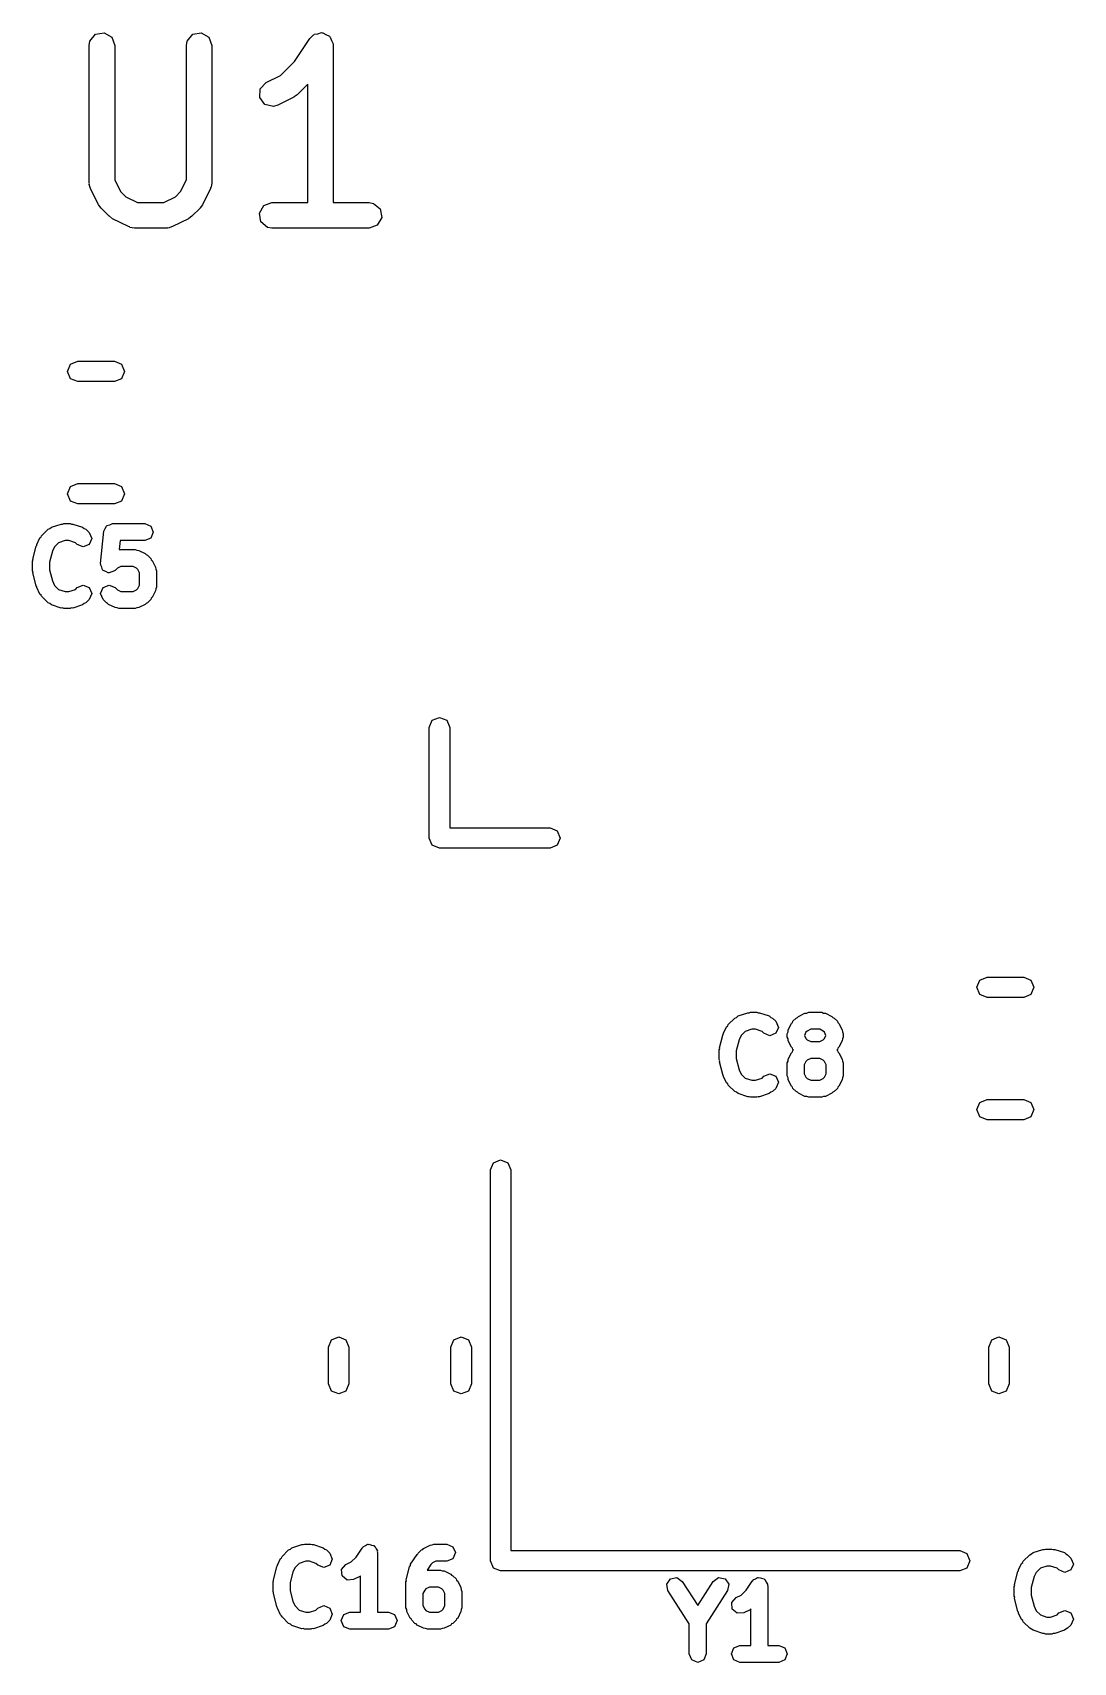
# Model space of a CAD drawing. Extents: x 92.9 to 107.5, y -110.1 to -89.8.
# Drawn here: x 94.08 to 100.2, y -110.1 to -100.51 of the extents above; entities that cross this region are included whole.
import ezdxf

# ---------------------------------------------------------------- set-up
doc = ezdxf.new("R2010")
doc.units = 0
doc.layers.add('BLACK', color=7, linetype='CONTINUOUS')

msp = doc.modelspace()

# ---------------------------------------------------------------- linework, layer by layer
at = {"layer": 'BLACK', "linetype": 'CONTINUOUS'}
for p, q in [((94.4516, -100.519), (94.5021, -100.51)), ((94.5021, -100.51), (94.5465, -100.536)), ((95.023, -100.519), (95.0735, -100.51)), ((95.0735, -100.51), (95.1179, -100.536)), ((95.7587, -100.516), (95.7796, -100.509)), ((95.7796, -100.509), (95.7836, -100.511)), ((95.7836, -100.511), (95.7878, -100.51)), ((95.7878, -100.51), (95.8066, -100.521)), ((94.4141, -100.584), (94.4186, -100.559)), ((94.4141, -101.394), (94.4141, -100.584)), ((94.4186, -100.559), (94.4516, -100.519)), ((94.5465, -100.536), (94.5641, -100.584)), ((94.5641, -100.584), (94.5641, -101.376)), ((94.9855, -100.584), (94.99, -100.559)), ((94.9855, -101.376), (94.9855, -100.584)), ((94.99, -100.559), (95.023, -100.519)), ((95.1179, -100.536), (95.1355, -100.584)), ((95.1355, -100.584), (95.1355, -101.394)), ((95.6213, -100.679), (95.7124, -100.543)), ((95.7124, -100.543), (95.7304, -100.524)), ((95.7304, -100.524), (95.7345, -100.523)), ((95.7345, -100.523), (95.7373, -100.519)), ((95.7373, -100.519), (95.7587, -100.516)), ((95.8066, -100.521), (95.8266, -100.53)), ((95.8266, -100.53), (95.8285, -100.534)), ((95.8285, -100.534), (95.8322, -100.536)), ((95.8322, -100.536), (95.8397, -100.556)), ((95.8397, -100.556), (95.8493, -100.576)), ((95.8493, -100.576), (95.8483, -100.58)), ((95.8483, -100.58), (95.8498, -100.584)), ((95.8498, -100.584), (95.8498, -101.509)), ((95.5399, -100.761), (95.6213, -100.679)), ((95.4555, -100.803), (95.5399, -100.761)), ((95.4172, -100.891), (95.4202, -100.84)), ((95.4477, -100.933), (95.4172, -100.891)), ((95.4202, -100.84), (95.4555, -100.803)), ((95.6178, -100.889), (95.5226, -100.937)), ((95.619, -100.888), (95.6178, -100.889)), ((95.6373, -100.875), (95.619, -100.888)), ((95.6998, -100.813), (95.6373, -100.875)), ((95.6998, -101.509), (95.6998, -100.813)), ((95.4976, -100.944), (95.4477, -100.933)), ((95.5226, -100.937), (95.4976, -100.944)), ((94.5641, -101.376), (94.5983, -101.445)), ((94.9512, -101.445), (94.9855, -101.376)), ((94.4156, -101.398), (94.4141, -101.394)), ((94.4146, -101.402), (94.4156, -101.398)), ((94.422, -101.427), (94.4146, -101.402)), ((94.4696, -101.523), (94.422, -101.427)), ((94.5983, -101.445), (94.6287, -101.475)), ((94.9208, -101.475), (94.9512, -101.445)), ((95.1276, -101.427), (95.08, -101.523)), ((95.1281, -101.423), (95.1276, -101.427)), ((95.131, -101.419), (95.1281, -101.423)), ((95.1355, -101.394), (95.131, -101.419)), ((94.4708, -101.524), (94.4696, -101.523)), ((94.4836, -101.542), (94.4708, -101.524)), ((94.5313, -101.59), (94.4836, -101.542)), ((94.6287, -101.475), (94.6972, -101.509)), ((94.6972, -101.509), (94.8523, -101.509)), ((94.8523, -101.509), (94.9208, -101.475)), ((95.0659, -101.542), (95.0183, -101.59)), ((95.0666, -101.541), (95.0659, -101.542)), ((95.08, -101.523), (95.0666, -101.541)), ((95.4152, -101.571), (95.4409, -101.527)), ((95.4409, -101.527), (95.4891, -101.509)), ((95.4891, -101.509), (95.6998, -101.509)), ((95.8498, -101.509), (96.0605, -101.509)), ((96.0605, -101.509), (96.0861, -101.514)), ((96.0861, -101.514), (96.1254, -101.547)), ((96.1254, -101.547), (96.1343, -101.597)), ((94.5327, -101.59), (94.5313, -101.59)), ((94.5508, -101.604), (94.5327, -101.59)), ((94.646, -101.651), (94.5508, -101.604)), ((94.6504, -101.652), (94.646, -101.651)), ((94.6539, -101.655), (94.6504, -101.652)), ((94.6795, -101.659), (94.6539, -101.655)), ((94.87, -101.659), (94.6795, -101.659)), ((94.8742, -101.658), (94.87, -101.659)), ((94.8786, -101.659), (94.8742, -101.658)), ((94.9036, -101.651), (94.8786, -101.659)), ((94.9988, -101.604), (94.9036, -101.651)), ((94.9999, -101.603), (94.9988, -101.604)), ((95.0183, -101.59), (94.9999, -101.603)), ((95.4241, -101.622), (95.4152, -101.571)), ((95.4634, -101.655), (95.4241, -101.622)), ((95.4891, -101.659), (95.4634, -101.655)), ((96.0605, -101.659), (95.4891, -101.659)), ((96.1087, -101.642), (96.0605, -101.659)), ((96.1343, -101.597), (96.1087, -101.642)), ((94.2864, -102.503), (94.304, -102.461)), ((94.304, -102.546), (94.2864, -102.503)), ((94.304, -102.461), (94.3464, -102.443)), ((94.3464, -102.443), (94.5621, -102.443)), ((94.5621, -102.443), (94.6045, -102.461)), ((94.6045, -102.461), (94.6221, -102.503)), ((94.6221, -102.503), (94.6045, -102.546)), ((94.3464, -102.563), (94.304, -102.546)), ((94.5621, -102.563), (94.3464, -102.563)), ((94.6045, -102.546), (94.5621, -102.563)), ((94.2864, -103.223), (94.304, -103.181)), ((94.304, -103.181), (94.3464, -103.163)), ((94.3464, -103.163), (94.5621, -103.163)), ((94.5621, -103.163), (94.6045, -103.181)), ((94.6045, -103.181), (94.6221, -103.223)), ((94.304, -103.266), (94.2864, -103.223)), ((94.3464, -103.283), (94.304, -103.266)), ((94.5621, -103.283), (94.3464, -103.283)), ((94.6045, -103.266), (94.5621, -103.283)), ((94.6221, -103.223), (94.6045, -103.266)), ((94.1054, -103.521), (94.1245, -103.483)), ((94.1245, -103.483), (94.1307, -103.478)), ((94.1307, -103.478), (94.1338, -103.47)), ((94.1338, -103.47), (94.1719, -103.432)), ((94.1719, -103.432), (94.1827, -103.428)), ((94.1827, -103.428), (94.1915, -103.42)), ((94.1915, -103.42), (94.2486, -103.401)), ((94.2486, -103.401), (94.2568, -103.401)), ((94.2568, -103.401), (94.2644, -103.398)), ((94.2644, -103.398), (94.3025, -103.398)), ((94.3025, -103.398), (94.3101, -103.401)), ((94.3101, -103.401), (94.3183, -103.401)), ((94.3183, -103.401), (94.3755, -103.42)), ((94.3755, -103.42), (94.3843, -103.428)), ((94.3843, -103.428), (94.395, -103.432)), ((94.395, -103.432), (94.4141, -103.451)), ((94.4141, -103.451), (94.4287, -103.486)), ((94.4287, -103.486), (94.4141, -103.522)), ((94.4813, -103.634), (94.5004, -103.443)), ((94.5004, -103.443), (94.5083, -103.428)), ((94.5083, -103.428), (94.5148, -103.413)), ((94.5148, -103.413), (94.5172, -103.412)), ((94.5172, -103.412), (94.5185, -103.41)), ((94.5185, -103.41), (94.5346, -103.405)), ((94.5346, -103.405), (94.5501, -103.398)), ((94.5501, -103.398), (94.7406, -103.398)), ((94.7406, -103.398), (94.776, -103.413)), ((94.776, -103.484), (94.7406, -103.498)), ((94.776, -103.413), (94.7906, -103.448)), ((94.7906, -103.448), (94.776, -103.484)), ((94.0826, -103.608), (94.1016, -103.531)), ((94.1016, -103.531), (94.105, -103.527)), ((94.105, -103.527), (94.1054, -103.521)), ((94.1973, -103.561), (94.1811, -103.626)), ((94.2103, -103.535), (94.1973, -103.561)), ((94.2343, -103.511), (94.2103, -103.535)), ((94.2725, -103.498), (94.2343, -103.511)), ((94.2944, -103.498), (94.2725, -103.498)), ((94.3326, -103.511), (94.2944, -103.498)), ((94.3433, -103.522), (94.3326, -103.511)), ((94.3787, -103.536), (94.3433, -103.522)), ((94.4141, -103.522), (94.3787, -103.536)), ((94.5954, -103.498), (94.5901, -103.551)), ((94.5901, -103.551), (94.6835, -103.551)), ((94.7406, -103.498), (94.5954, -103.498)), ((94.6835, -103.551), (94.6942, -103.555)), ((94.6942, -103.555), (94.7058, -103.556)), ((94.7058, -103.556), (94.7439, -103.575)), ((94.7439, -103.575), (94.7493, -103.581)), ((94.7493, -103.581), (94.7569, -103.584)), ((94.0811, -103.62), (94.0835, -103.614)), ((94.0811, -103.677), (94.0811, -103.62)), ((94.0835, -103.683), (94.0811, -103.677)), ((94.0835, -103.614), (94.0826, -103.608)), ((94.1811, -103.626), (94.1811, -103.671)), ((94.1811, -103.671), (94.1973, -103.736)), ((94.4811, -103.639), (94.4821, -103.636)), ((94.4875, -103.654), (94.4811, -103.639)), ((94.4821, -103.636), (94.4813, -103.634)), ((94.4924, -103.67), (94.4875, -103.654)), ((94.4947, -103.672), (94.4924, -103.67)), ((94.4957, -103.674), (94.4947, -103.672)), ((94.5113, -103.681), (94.4957, -103.674)), ((94.5627, -103.677), (94.5466, -103.682)), ((94.564, -103.675), (94.5627, -103.677)), ((94.5664, -103.674), (94.564, -103.675)), ((94.5797, -103.661), (94.5664, -103.674)), ((94.6, -103.651), (94.5797, -103.661)), ((94.6717, -103.651), (94.6, -103.651)), ((94.6919, -103.661), (94.6717, -103.651)), ((94.6995, -103.668), (94.6919, -103.661)), ((94.7097, -103.689), (94.6995, -103.668)), ((94.7569, -103.584), (94.776, -103.603)), ((94.776, -103.603), (94.7791, -103.611)), ((94.7791, -103.611), (94.7853, -103.616)), ((94.7853, -103.616), (94.8044, -103.654)), ((94.8044, -103.654), (94.8052, -103.666)), ((94.8052, -103.666), (94.8097, -103.677)), ((94.8097, -103.677), (94.8097, -103.772)), ((94.0826, -103.689), (94.0835, -103.683)), ((94.1016, -103.765), (94.0826, -103.689)), ((94.105, -103.77), (94.1016, -103.765)), ((94.1054, -103.775), (94.105, -103.77)), ((94.1973, -103.736), (94.2103, -103.762)), ((94.2103, -103.762), (94.2343, -103.786)), ((94.3433, -103.775), (94.3787, -103.76)), ((94.3787, -103.76), (94.4141, -103.775)), ((94.4957, -103.775), (94.5311, -103.76)), ((94.5261, -103.689), (94.5113, -103.681)), ((94.5286, -103.688), (94.5261, -103.689)), ((94.5311, -103.689), (94.5286, -103.688)), ((94.5466, -103.682), (94.5311, -103.689)), ((94.5311, -103.76), (94.5664, -103.775)), ((94.6995, -103.781), (94.7097, -103.76)), ((94.7097, -103.76), (94.7097, -103.689)), ((94.8097, -103.772), (94.8052, -103.783)), ((94.1245, -103.813), (94.1054, -103.775)), ((94.1307, -103.819), (94.1245, -103.813)), ((94.1338, -103.826), (94.1307, -103.819)), ((94.1719, -103.865), (94.1338, -103.826)), ((94.1827, -103.869), (94.1719, -103.865)), ((94.1915, -103.877), (94.1827, -103.869)), ((94.2343, -103.786), (94.2725, -103.798)), ((94.2725, -103.798), (94.2944, -103.798)), ((94.2944, -103.798), (94.3326, -103.786)), ((94.3326, -103.786), (94.3433, -103.775)), ((94.3843, -103.869), (94.3755, -103.877)), ((94.395, -103.865), (94.3843, -103.869)), ((94.4141, -103.846), (94.395, -103.865)), ((94.4141, -103.775), (94.4287, -103.81)), ((94.4287, -103.81), (94.4141, -103.846)), ((94.4811, -103.81), (94.4957, -103.775)), ((94.4957, -103.846), (94.4811, -103.81)), ((94.5148, -103.865), (94.4957, -103.846)), ((94.5224, -103.868), (94.5148, -103.865)), ((94.5278, -103.874), (94.5224, -103.868)), ((94.5664, -103.775), (94.5797, -103.788)), ((94.5797, -103.788), (94.6, -103.798)), ((94.6, -103.798), (94.6717, -103.798)), ((94.6717, -103.798), (94.6919, -103.788)), ((94.6919, -103.788), (94.6995, -103.781)), ((94.7493, -103.868), (94.7439, -103.874)), ((94.7569, -103.865), (94.7493, -103.868)), ((94.776, -103.846), (94.7569, -103.865)), ((94.7791, -103.838), (94.776, -103.846)), ((94.7853, -103.833), (94.7791, -103.838)), ((94.8044, -103.794), (94.7853, -103.833)), ((94.8052, -103.783), (94.8044, -103.794)), ((94.2486, -103.896), (94.1915, -103.877)), ((94.2568, -103.895), (94.2486, -103.896)), ((94.2644, -103.898), (94.2568, -103.895)), ((94.3025, -103.898), (94.2644, -103.898)), ((94.3101, -103.895), (94.3025, -103.898)), ((94.3183, -103.896), (94.3101, -103.895)), ((94.3755, -103.877), (94.3183, -103.896)), ((94.5659, -103.893), (94.5278, -103.874)), ((94.5775, -103.894), (94.5659, -103.893)), ((94.5882, -103.898), (94.5775, -103.894)), ((94.6835, -103.898), (94.5882, -103.898)), ((94.6942, -103.894), (94.6835, -103.898)), ((94.7058, -103.893), (94.6942, -103.894)), ((94.7439, -103.874), (94.7058, -103.893)), ((96.4322, -104.556), (96.4746, -104.539)), ((96.4746, -104.539), (96.517, -104.556)), ((96.4146, -104.599), (96.4322, -104.556)), ((96.4146, -105.249), (96.4146, -104.599)), ((96.517, -104.556), (96.5346, -104.599)), ((96.5346, -104.599), (96.5346, -105.189)), ((96.5346, -105.189), (97.1246, -105.189)), ((97.1246, -105.189), (97.167, -105.206)), ((97.167, -105.206), (97.1846, -105.249)), ((96.4322, -105.291), (96.4146, -105.249)), ((96.4746, -105.309), (96.4322, -105.291)), ((97.1246, -105.309), (96.4746, -105.309)), ((97.167, -105.291), (97.1246, -105.309)), ((97.1846, -105.249), (97.167, -105.291)), ((99.653, -106.085), (99.6954, -106.067)), ((99.6954, -106.067), (99.9111, -106.067)), ((99.9111, -106.067), (99.9535, -106.085)), ((99.6354, -106.127), (99.653, -106.085)), ((99.653, -106.17), (99.6354, -106.127)), ((99.6954, -106.187), (99.653, -106.17)), ((99.9535, -106.17), (99.9111, -106.187)), ((99.9535, -106.085), (99.9711, -106.127)), ((99.9711, -106.127), (99.9535, -106.17)), ((99.9111, -106.187), (99.6954, -106.187)), ((98.1443, -106.397), (98.1634, -106.359)), ((98.1634, -106.359), (98.1696, -106.354)), ((98.1696, -106.354), (98.1728, -106.346)), ((98.1728, -106.346), (98.2108, -106.308)), ((98.2108, -106.308), (98.2216, -106.304)), ((98.2216, -106.304), (98.2304, -106.296)), ((98.2304, -106.296), (98.2875, -106.277)), ((98.2875, -106.277), (98.2957, -106.278)), ((98.2957, -106.278), (98.3033, -106.274)), ((98.3033, -106.274), (98.3414, -106.274)), ((98.3414, -106.274), (98.349, -106.278)), ((98.349, -106.278), (98.3573, -106.277)), ((98.3573, -106.277), (98.4144, -106.296)), ((98.4144, -106.296), (98.4232, -106.304)), ((98.4232, -106.304), (98.4339, -106.308)), ((98.4339, -106.308), (98.453, -106.327)), ((98.453, -106.327), (98.4676, -106.363)), ((98.4676, -106.363), (98.453, -106.398)), ((98.5253, -106.378), (98.5443, -106.34)), ((98.5443, -106.34), (98.5506, -106.335)), ((98.5506, -106.335), (98.5537, -106.327)), ((98.5537, -106.327), (98.5728, -106.308)), ((98.5728, -106.308), (98.5804, -106.305)), ((98.5804, -106.305), (98.5857, -106.299)), ((98.5857, -106.299), (98.6238, -106.28)), ((98.6238, -106.28), (98.6355, -106.279)), ((98.6355, -106.279), (98.6462, -106.274)), ((98.6462, -106.274), (98.7224, -106.274)), ((98.7224, -106.274), (98.7331, -106.279)), ((98.7331, -106.279), (98.7448, -106.28)), ((98.7448, -106.28), (98.7829, -106.299)), ((98.7829, -106.299), (98.7882, -106.305)), ((98.7882, -106.305), (98.7958, -106.308)), ((98.7958, -106.308), (98.8149, -106.327)), ((98.8149, -106.327), (98.818, -106.335)), ((98.818, -106.335), (98.8243, -106.34)), ((98.8243, -106.34), (98.8433, -106.378)), ((98.1215, -106.484), (98.1406, -106.408)), ((98.1406, -106.408), (98.1439, -106.403)), ((98.1439, -106.403), (98.1443, -106.397)), ((98.2362, -106.437), (98.22, -106.502)), ((98.2492, -106.411), (98.2362, -106.437)), ((98.2732, -106.387), (98.2492, -106.411)), ((98.3115, -106.374), (98.2732, -106.387)), ((98.3333, -106.374), (98.3115, -106.374)), ((98.3716, -106.387), (98.3333, -106.374)), ((98.3823, -106.398), (98.3716, -106.387)), ((98.4176, -106.413), (98.3823, -106.398)), ((98.453, -106.398), (98.4176, -106.413)), ((98.52, -106.401), (98.5245, -106.39)), ((98.52, -106.42), (98.52, -106.401)), ((98.5245, -106.43), (98.52, -106.42)), ((98.5245, -106.39), (98.5253, -106.378)), ((98.5253, -106.442), (98.5245, -106.43)), ((98.5443, -106.48), (98.5253, -106.442)), ((98.6302, -106.392), (98.6212, -106.41)), ((98.6212, -106.41), (98.6302, -106.428)), ((98.6377, -106.385), (98.6302, -106.392)), ((98.6302, -106.428), (98.6377, -106.436)), ((98.658, -106.374), (98.6377, -106.385)), ((98.6377, -106.436), (98.658, -106.446)), ((98.7106, -106.374), (98.658, -106.374)), ((98.658, -106.446), (98.7106, -106.446)), ((98.7309, -106.385), (98.7106, -106.374)), ((98.7106, -106.446), (98.7309, -106.436)), ((98.7384, -106.392), (98.7309, -106.385)), ((98.7309, -106.436), (98.7384, -106.428)), ((98.7474, -106.41), (98.7384, -106.392)), ((98.7384, -106.428), (98.7474, -106.41)), ((98.8433, -106.442), (98.8243, -106.48)), ((98.8433, -106.378), (98.8441, -106.39)), ((98.8441, -106.43), (98.8433, -106.442)), ((98.8441, -106.39), (98.8486, -106.401)), ((98.8486, -106.42), (98.8441, -106.43)), ((98.8486, -106.401), (98.8486, -106.42)), ((98.12, -106.496), (98.1224, -106.49)), ((98.12, -106.553), (98.12, -106.496)), ((98.1224, -106.559), (98.12, -106.553)), ((98.1224, -106.49), (98.1215, -106.484)), ((98.22, -106.502), (98.22, -106.547)), ((98.22, -106.547), (98.2362, -106.612)), ((98.5245, -106.561), (98.5253, -106.55)), ((98.5253, -106.55), (98.5443, -106.512)), ((98.5506, -106.486), (98.5443, -106.48)), ((98.5443, -106.512), (98.5506, -106.506)), ((98.5537, -106.493), (98.5506, -106.486)), ((98.5506, -106.506), (98.5537, -106.499)), ((98.5564, -106.496), (98.5537, -106.493)), ((98.5537, -106.499), (98.5564, -106.496)), ((98.6377, -106.556), (98.6302, -106.564)), ((98.658, -106.546), (98.6377, -106.556)), ((98.7106, -106.546), (98.658, -106.546)), ((98.7309, -106.556), (98.7106, -106.546)), ((98.7384, -106.564), (98.7309, -106.556)), ((98.8149, -106.493), (98.8122, -106.496)), ((98.8122, -106.496), (98.8149, -106.499)), ((98.818, -106.486), (98.8149, -106.493)), ((98.8149, -106.499), (98.818, -106.506)), ((98.8243, -106.48), (98.818, -106.486)), ((98.818, -106.506), (98.8243, -106.512)), ((98.8243, -106.512), (98.8433, -106.55)), ((98.8433, -106.55), (98.8441, -106.561)), ((98.1215, -106.565), (98.1224, -106.559)), ((98.1406, -106.641), (98.1215, -106.565)), ((98.1439, -106.646), (98.1406, -106.641)), ((98.1443, -106.652), (98.1439, -106.646)), ((98.2362, -106.612), (98.2492, -106.638)), ((98.2492, -106.638), (98.2732, -106.662)), ((98.3716, -106.662), (98.3823, -106.651)), ((98.3823, -106.651), (98.4176, -106.636)), ((98.4176, -106.636), (98.453, -106.651)), ((98.453, -106.651), (98.4676, -106.686)), ((98.52, -106.572), (98.5245, -106.561)), ((98.52, -106.648), (98.52, -106.572)), ((98.5245, -106.659), (98.52, -106.648)), ((98.6302, -106.564), (98.62, -106.584)), ((98.62, -106.584), (98.62, -106.636)), ((98.62, -106.636), (98.6302, -106.657)), ((98.7486, -106.584), (98.7384, -106.564)), ((98.7384, -106.657), (98.7486, -106.636)), ((98.7486, -106.636), (98.7486, -106.584)), ((98.8441, -106.561), (98.8486, -106.572)), ((98.8486, -106.648), (98.8441, -106.659)), ((98.8486, -106.572), (98.8486, -106.648)), ((98.1634, -106.69), (98.1443, -106.652)), ((98.1696, -106.695), (98.1634, -106.69)), ((98.1728, -106.703), (98.1696, -106.695)), ((98.2108, -106.741), (98.1728, -106.703)), ((98.2216, -106.745), (98.2108, -106.741)), ((98.2304, -106.753), (98.2216, -106.745)), ((98.2732, -106.662), (98.3115, -106.674)), ((98.3115, -106.674), (98.3333, -106.674)), ((98.3333, -106.674), (98.3716, -106.662)), ((98.4232, -106.745), (98.4144, -106.753)), ((98.4339, -106.741), (98.4232, -106.745)), ((98.453, -106.722), (98.4339, -106.741)), ((98.4676, -106.686), (98.453, -106.722)), ((98.5253, -106.671), (98.5245, -106.659)), ((98.5443, -106.709), (98.5253, -106.671)), ((98.5506, -106.714), (98.5443, -106.709)), ((98.5537, -106.722), (98.5506, -106.714)), ((98.5728, -106.741), (98.5537, -106.722)), ((98.5804, -106.744), (98.5728, -106.741)), ((98.5857, -106.75), (98.5804, -106.744)), ((98.6302, -106.657), (98.6377, -106.664)), ((98.6377, -106.664), (98.658, -106.674)), ((98.658, -106.674), (98.7106, -106.674)), ((98.7106, -106.674), (98.7309, -106.664)), ((98.7309, -106.664), (98.7384, -106.657)), ((98.7882, -106.744), (98.7829, -106.75)), ((98.7958, -106.741), (98.7882, -106.744)), ((98.8149, -106.722), (98.7958, -106.741)), ((98.818, -106.714), (98.8149, -106.722)), ((98.8243, -106.709), (98.818, -106.714)), ((98.8433, -106.671), (98.8243, -106.709)), ((98.8441, -106.659), (98.8433, -106.671)), ((98.2875, -106.772), (98.2304, -106.753)), ((98.2957, -106.771), (98.2875, -106.772)), ((98.3033, -106.774), (98.2957, -106.771)), ((98.3414, -106.774), (98.3033, -106.774)), ((98.349, -106.771), (98.3414, -106.774)), ((98.3573, -106.772), (98.349, -106.771)), ((98.4144, -106.753), (98.3573, -106.772)), ((98.6238, -106.769), (98.5857, -106.75)), ((98.6355, -106.77), (98.6238, -106.769)), ((98.6462, -106.774), (98.6355, -106.77)), ((98.7224, -106.774), (98.6462, -106.774)), ((98.7331, -106.77), (98.7224, -106.774)), ((98.7448, -106.769), (98.7331, -106.77)), ((98.7829, -106.75), (98.7448, -106.769)), ((99.6354, -106.847), (99.653, -106.805)), ((99.653, -106.805), (99.6954, -106.787)), ((99.6954, -106.787), (99.9111, -106.787)), ((99.9111, -106.787), (99.9535, -106.805)), ((99.9535, -106.805), (99.9711, -106.847)), ((99.653, -106.89), (99.6354, -106.847)), ((99.6954, -106.907), (99.653, -106.89)), ((99.9111, -106.907), (99.6954, -106.907)), ((99.9535, -106.89), (99.9111, -106.907)), ((99.9711, -106.847), (99.9535, -106.89)), ((96.7742, -107.202), (96.7917, -107.16)), ((96.7742, -109.502), (96.7742, -107.202)), ((96.7917, -107.16), (96.8342, -107.142)), ((96.8342, -107.142), (96.8766, -107.16)), ((96.8766, -107.16), (96.8942, -107.202)), ((96.8942, -107.202), (96.8942, -109.442)), ((95.8395, -108.202), (95.8819, -108.185)), ((95.8819, -108.185), (95.9244, -108.202)), ((96.5595, -108.202), (96.6019, -108.185)), ((96.6019, -108.185), (96.6444, -108.202)), ((99.7229, -108.202), (99.7654, -108.185)), ((99.7654, -108.185), (99.8078, -108.202)), ((95.8219, -108.245), (95.8395, -108.202)), ((95.8219, -108.46), (95.8219, -108.245)), ((95.9244, -108.202), (95.9419, -108.245)), ((95.9419, -108.245), (95.9419, -108.46)), ((96.5419, -108.245), (96.5595, -108.202)), ((96.5419, -108.46), (96.5419, -108.245)), ((96.6444, -108.202), (96.6619, -108.245)), ((96.6619, -108.245), (96.6619, -108.46)), ((99.7054, -108.245), (99.7229, -108.202)), ((99.7054, -108.46), (99.7054, -108.245)), ((99.8078, -108.202), (99.8254, -108.245)), ((99.8254, -108.245), (99.8254, -108.46)), ((95.8395, -108.503), (95.8219, -108.46)), ((95.9419, -108.46), (95.9244, -108.503)), ((96.5595, -108.503), (96.5419, -108.46)), ((96.6619, -108.46), (96.6444, -108.503)), ((99.7229, -108.503), (99.7054, -108.46)), ((99.8254, -108.46), (99.8078, -108.503)), ((95.8819, -108.52), (95.8395, -108.503)), ((95.9244, -108.503), (95.8819, -108.52)), ((96.6019, -108.52), (96.5595, -108.503)), ((96.6444, -108.503), (96.6019, -108.52)), ((99.7654, -108.52), (99.7229, -108.503)), ((99.8078, -108.503), (99.7654, -108.52)), ((95.598, -109.434), (95.6068, -109.426)), ((95.6068, -109.426), (95.6639, -109.407)), ((95.6639, -109.407), (95.6721, -109.407)), ((95.6721, -109.407), (95.6797, -109.404)), ((95.6797, -109.404), (95.7178, -109.404)), ((95.7178, -109.404), (95.7254, -109.407)), ((95.7254, -109.407), (95.7336, -109.407)), ((95.7336, -109.407), (95.7908, -109.426)), ((95.7908, -109.426), (95.7996, -109.434)), ((95.9837, -109.48), (96.0191, -109.427)), ((96.0191, -109.427), (96.0233, -109.424)), ((96.0233, -109.424), (96.0253, -109.419)), ((96.0253, -109.419), (96.0388, -109.413)), ((96.0388, -109.413), (96.0509, -109.405)), ((96.0509, -109.405), (96.0559, -109.406)), ((96.0559, -109.406), (96.0607, -109.404)), ((96.0607, -109.404), (96.0741, -109.41)), ((96.0741, -109.41), (96.0884, -109.413)), ((96.0884, -109.413), (96.0913, -109.417)), ((96.0913, -109.417), (96.096, -109.419)), ((96.096, -109.419), (96.1016, -109.432)), ((96.1016, -109.432), (96.1097, -109.444)), ((96.3758, -109.435), (96.3812, -109.429)), ((96.3812, -109.429), (96.4193, -109.41)), ((96.4193, -109.41), (96.4309, -109.409)), ((96.4309, -109.409), (96.4416, -109.404)), ((96.4416, -109.404), (96.5178, -109.404)), ((96.5178, -109.404), (96.5532, -109.419)), ((96.5532, -109.419), (96.5678, -109.454)), ((100.031, -109.436), (100.039, -109.433)), ((100.039, -109.433), (100.077, -109.433)), ((100.077, -109.433), (100.084, -109.436)), ((95.5203, -109.533), (95.5207, -109.527)), ((95.5207, -109.527), (95.5398, -109.489)), ((95.5398, -109.489), (95.546, -109.484)), ((95.546, -109.484), (95.5491, -109.476)), ((95.5491, -109.476), (95.5872, -109.438)), ((95.5872, -109.438), (95.598, -109.434)), ((95.6496, -109.517), (95.6256, -109.541)), ((95.6878, -109.504), (95.6496, -109.517)), ((95.7097, -109.504), (95.6878, -109.504)), ((95.7479, -109.517), (95.7097, -109.504)), ((95.7586, -109.528), (95.7479, -109.517)), ((95.794, -109.542), (95.7586, -109.528)), ((95.8294, -109.528), (95.794, -109.542)), ((95.7996, -109.434), (95.8103, -109.438)), ((95.8103, -109.438), (95.8294, -109.457)), ((95.8294, -109.457), (95.844, -109.492)), ((95.844, -109.492), (95.8294, -109.528)), ((95.8989, -109.553), (95.924, -109.524)), ((95.924, -109.524), (95.9549, -109.508)), ((95.9549, -109.508), (95.9837, -109.48)), ((96.1097, -109.444), (96.1087, -109.45)), ((96.1087, -109.45), (96.1107, -109.454)), ((96.1107, -109.454), (96.1107, -109.804)), ((96.3031, -109.53), (96.3048, -109.522)), ((96.3048, -109.522), (96.3429, -109.465)), ((96.3429, -109.465), (96.3472, -109.462)), ((96.3472, -109.462), (96.3491, -109.457)), ((96.3491, -109.457), (96.3682, -109.438)), ((96.3682, -109.438), (96.3758, -109.435)), ((96.4233, -109.524), (96.401, -109.558)), ((96.4331, -109.514), (96.4233, -109.524)), ((96.4534, -109.504), (96.4331, -109.514)), ((96.5178, -109.504), (96.4534, -109.504)), ((96.5532, -109.49), (96.5178, -109.504)), ((96.5678, -109.454), (96.5532, -109.49)), ((96.7917, -109.545), (96.7742, -109.502)), ((96.8942, -109.442), (99.5342, -109.442)), ((99.5342, -109.442), (99.5766, -109.46)), ((99.5766, -109.46), (99.5942, -109.502)), ((99.5942, -109.502), (99.5766, -109.545)), ((99.8797, -109.556), (99.8987, -109.518)), ((99.8987, -109.518), (99.9049, -109.512)), ((99.9049, -109.512), (99.9081, -109.505)), ((99.9081, -109.505), (99.9462, -109.466)), ((99.9462, -109.466), (99.9569, -109.462)), ((99.9569, -109.462), (99.9657, -109.454)), ((99.9657, -109.454), (100.023, -109.435)), ((100.023, -109.435), (100.031, -109.436)), ((100.084, -109.436), (100.093, -109.435)), ((100.093, -109.435), (100.15, -109.454)), ((100.15, -109.454), (100.159, -109.462)), ((100.159, -109.462), (100.169, -109.466)), ((100.169, -109.466), (100.188, -109.486)), ((100.188, -109.486), (100.203, -109.521)), ((100.203, -109.521), (100.188, -109.556)), ((95.4964, -109.626), (95.4988, -109.62)), ((95.4979, -109.614), (95.5169, -109.537)), ((95.4988, -109.62), (95.4979, -109.614)), ((95.5169, -109.537), (95.5203, -109.533)), ((95.6126, -109.567), (95.5964, -109.632)), ((95.6256, -109.541), (95.6126, -109.567)), ((95.9017, -109.591), (95.8989, -109.553)), ((95.9306, -109.616), (95.9017, -109.591)), ((95.9687, -109.613), (95.9306, -109.616)), ((96.0068, -109.594), (95.9687, -109.613)), ((96.0107, -109.59), (96.0068, -109.594)), ((96.0107, -109.804), (96.0107, -109.59)), ((96.2773, -109.626), (96.2798, -109.62)), ((96.2788, -109.614), (96.2979, -109.537)), ((96.2798, -109.62), (96.2788, -109.614)), ((96.2979, -109.537), (96.3031, -109.53)), ((96.401, -109.558), (96.4035, -109.557)), ((96.4035, -109.557), (96.4797, -109.557)), ((96.4797, -109.557), (96.4905, -109.561)), ((96.4905, -109.561), (96.5021, -109.562)), ((96.5021, -109.562), (96.5402, -109.581)), ((96.5402, -109.581), (96.5456, -109.587)), ((96.5456, -109.587), (96.5532, -109.59)), ((96.5532, -109.59), (96.5722, -109.609)), ((96.5722, -109.609), (96.5754, -109.617)), ((96.5754, -109.617), (96.5816, -109.622)), ((96.5816, -109.622), (96.6006, -109.66)), ((96.8342, -109.562), (96.7917, -109.545)), ((99.5342, -109.562), (96.8342, -109.562)), ((97.8116, -109.639), (97.8336, -109.608)), ((97.8336, -109.608), (97.8713, -109.601)), ((97.8713, -109.601), (97.9026, -109.623)), ((97.9026, -109.623), (97.9937, -109.766)), ((97.9937, -109.766), (98.0849, -109.623)), ((98.0849, -109.623), (98.1162, -109.601)), ((98.1162, -109.601), (98.1539, -109.608)), ((98.1539, -109.608), (98.1759, -109.639)), ((98.2787, -109.675), (98.314, -109.622)), ((98.314, -109.622), (98.3183, -109.619)), ((98.3183, -109.619), (98.3203, -109.614)), ((98.3203, -109.614), (98.3337, -109.609)), ((98.3337, -109.609), (98.3458, -109.601)), ((98.3458, -109.601), (98.3509, -109.602)), ((98.3509, -109.602), (98.3556, -109.6)), ((98.3556, -109.6), (98.3691, -109.605)), ((98.3691, -109.605), (98.3834, -109.608)), ((98.3834, -109.608), (98.3862, -109.612)), ((98.3862, -109.612), (98.391, -109.614)), ((98.391, -109.614), (98.3966, -109.628)), ((99.5766, -109.545), (99.5342, -109.562)), ((99.8568, -109.642), (99.8759, -109.566)), ((99.8759, -109.566), (99.8793, -109.561)), ((99.8793, -109.561), (99.8797, -109.556)), ((99.9716, -109.595), (99.9553, -109.66)), ((99.9845, -109.57), (99.9716, -109.595)), ((100.009, -109.546), (99.9845, -109.57)), ((100.047, -109.533), (100.009, -109.546)), ((100.069, -109.533), (100.047, -109.533)), ((100.107, -109.546), (100.069, -109.533)), ((100.118, -109.556), (100.107, -109.546)), ((100.153, -109.571), (100.118, -109.556)), ((100.188, -109.556), (100.153, -109.571)), ((95.4964, -109.683), (95.4964, -109.626)), ((95.4988, -109.689), (95.4964, -109.683)), ((95.4979, -109.695), (95.4988, -109.689)), ((95.5169, -109.771), (95.4979, -109.695)), ((95.5964, -109.632), (95.5964, -109.677)), ((95.5964, -109.677), (95.6126, -109.742)), ((96.2773, -109.778), (96.2773, -109.626)), ((96.3875, -109.674), (96.3773, -109.695)), ((96.3773, -109.695), (96.3773, -109.766)), ((96.395, -109.667), (96.3875, -109.674)), ((96.4153, -109.657), (96.395, -109.667)), ((96.4679, -109.657), (96.4153, -109.657)), ((96.4882, -109.667), (96.4679, -109.657)), ((96.4958, -109.674), (96.4882, -109.667)), ((96.5059, -109.695), (96.4958, -109.674)), ((96.5059, -109.766), (96.5059, -109.695)), ((96.6006, -109.66), (96.6015, -109.672)), ((96.6015, -109.672), (96.6059, -109.683)), ((96.6059, -109.683), (96.6059, -109.778)), ((97.8182, -109.677), (97.8116, -109.639)), ((97.9437, -109.874), (97.8182, -109.677)), ((98.1693, -109.677), (98.0437, -109.874)), ((98.1759, -109.639), (98.1693, -109.677)), ((98.1939, -109.748), (98.219, -109.719)), ((98.219, -109.719), (98.2498, -109.704)), ((98.2498, -109.704), (98.2787, -109.675)), ((98.3966, -109.628), (98.4047, -109.64)), ((98.4047, -109.64), (98.4037, -109.645)), ((98.4037, -109.645), (98.4056, -109.65)), ((98.4056, -109.65), (98.4056, -110)), ((99.8553, -109.654), (99.8578, -109.648)), ((99.8553, -109.711), (99.8553, -109.654)), ((99.8578, -109.717), (99.8553, -109.711)), ((99.8578, -109.648), (99.8568, -109.642)), ((99.8568, -109.723), (99.8578, -109.717)), ((99.9553, -109.66), (99.9553, -109.705)), ((99.9553, -109.705), (99.9716, -109.77)), ((95.5203, -109.776), (95.5169, -109.771)), ((95.5207, -109.781), (95.5203, -109.776)), ((95.5398, -109.82), (95.5207, -109.781)), ((95.6126, -109.742), (95.6256, -109.768)), ((95.6256, -109.768), (95.6496, -109.792)), ((95.6496, -109.792), (95.6878, -109.804)), ((95.6878, -109.804), (95.7097, -109.804)), ((95.7097, -109.804), (95.7479, -109.792)), ((95.7479, -109.792), (95.7586, -109.781)), ((95.7586, -109.781), (95.794, -109.766)), ((95.794, -109.766), (95.8294, -109.781)), ((95.8294, -109.781), (95.844, -109.816)), ((95.844, -109.816), (95.8294, -109.852)), ((95.911, -109.819), (95.9464, -109.804)), ((95.9464, -109.804), (96.0107, -109.804)), ((96.1107, -109.804), (96.175, -109.804)), ((96.175, -109.804), (96.2103, -109.819)), ((96.2818, -109.789), (96.2773, -109.778)), ((96.2826, -109.8), (96.2818, -109.789)), ((96.3017, -109.839), (96.2826, -109.8)), ((96.3773, -109.766), (96.3875, -109.787)), ((96.3875, -109.787), (96.395, -109.794)), ((96.395, -109.794), (96.4153, -109.804)), ((96.4153, -109.804), (96.4679, -109.804)), ((96.4679, -109.804), (96.4882, -109.794)), ((96.4882, -109.794), (96.4958, -109.787)), ((96.4958, -109.787), (96.5059, -109.766)), ((96.6006, -109.8), (96.5816, -109.839)), ((96.6015, -109.789), (96.6006, -109.8)), ((96.6059, -109.778), (96.6015, -109.789)), ((98.1966, -109.786), (98.1939, -109.748)), ((98.2255, -109.811), (98.1966, -109.786)), ((98.2637, -109.809), (98.2255, -109.811)), ((98.3018, -109.79), (98.2637, -109.809)), ((98.3056, -109.785), (98.3018, -109.79)), ((98.3056, -110), (98.3056, -109.785)), ((99.8759, -109.8), (99.8568, -109.723)), ((99.8793, -109.804), (99.8759, -109.8)), ((99.8797, -109.81), (99.8793, -109.804)), ((99.8987, -109.848), (99.8797, -109.81)), ((99.9716, -109.77), (99.9845, -109.796)), ((99.9845, -109.796), (100.009, -109.82)), ((100.107, -109.82), (100.118, -109.809)), ((100.118, -109.809), (100.153, -109.795)), ((100.153, -109.795), (100.188, -109.809)), ((100.188, -109.809), (100.203, -109.845)), ((95.546, -109.825), (95.5398, -109.82)), ((95.5491, -109.832), (95.546, -109.825)), ((95.5872, -109.871), (95.5491, -109.832)), ((95.598, -109.875), (95.5872, -109.871)), ((95.6068, -109.883), (95.598, -109.875)), ((95.6639, -109.902), (95.6068, -109.883)), ((95.6721, -109.901), (95.6639, -109.902)), ((95.6797, -109.904), (95.6721, -109.901)), ((95.7178, -109.904), (95.6797, -109.904)), ((95.7254, -109.901), (95.7178, -109.904)), ((95.7336, -109.902), (95.7254, -109.901)), ((95.7908, -109.883), (95.7336, -109.902)), ((95.7996, -109.875), (95.7908, -109.883)), ((95.8103, -109.871), (95.7996, -109.875)), ((95.8294, -109.852), (95.8103, -109.871)), ((95.8964, -109.854), (95.911, -109.819)), ((95.911, -109.89), (95.8964, -109.854)), ((95.9464, -109.904), (95.911, -109.89)), ((96.175, -109.904), (95.9464, -109.904)), ((96.2103, -109.89), (96.175, -109.904)), ((96.2103, -109.819), (96.225, -109.854)), ((96.225, -109.854), (96.2103, -109.89)), ((96.3079, -109.844), (96.3017, -109.839)), ((96.311, -109.852), (96.3079, -109.844)), ((96.3301, -109.871), (96.311, -109.852)), ((96.3377, -109.874), (96.3301, -109.871)), ((96.3431, -109.88), (96.3377, -109.874)), ((96.3812, -109.899), (96.3431, -109.88)), ((96.3928, -109.9), (96.3812, -109.899)), ((96.4035, -109.904), (96.3928, -109.9)), ((96.4797, -109.904), (96.4035, -109.904)), ((96.4905, -109.9), (96.4797, -109.904)), ((96.5021, -109.899), (96.4905, -109.9)), ((96.5402, -109.88), (96.5021, -109.899)), ((96.5456, -109.874), (96.5402, -109.88)), ((96.5532, -109.871), (96.5456, -109.874)), ((96.5722, -109.852), (96.5532, -109.871)), ((96.5754, -109.844), (96.5722, -109.852)), ((96.5816, -109.839), (96.5754, -109.844)), ((97.9437, -110.05), (97.9437, -109.874)), ((98.0437, -109.874), (98.0437, -110.05)), ((99.9049, -109.853), (99.8987, -109.848)), ((99.9081, -109.861), (99.9049, -109.853)), ((99.9462, -109.899), (99.9081, -109.861)), ((99.9569, -109.904), (99.9462, -109.899)), ((99.9657, -109.911), (99.9569, -109.904)), ((100.023, -109.93), (99.9657, -109.911)), ((100.009, -109.82), (100.047, -109.833)), ((100.047, -109.833), (100.069, -109.833)), ((100.069, -109.833), (100.107, -109.82)), ((100.15, -109.911), (100.093, -109.93)), ((100.159, -109.904), (100.15, -109.911)), ((100.169, -109.899), (100.159, -109.904)), ((100.188, -109.88), (100.169, -109.899)), ((100.203, -109.845), (100.188, -109.88)), ((98.206, -110.014), (98.2414, -110)), ((98.2414, -110), (98.3056, -110)), ((98.4056, -110), (98.4699, -110)), ((98.4699, -110), (98.5053, -110.014)), ((100.031, -109.93), (100.023, -109.93)), ((100.039, -109.933), (100.031, -109.93)), ((100.077, -109.933), (100.039, -109.933)), ((100.084, -109.93), (100.077, -109.933)), ((100.093, -109.93), (100.084, -109.93)), ((97.9584, -110.085), (97.9437, -110.05)), ((97.9937, -110.1), (97.9584, -110.085)), ((98.0291, -110.085), (97.9937, -110.1)), ((98.0437, -110.05), (98.0291, -110.085)), ((98.1914, -110.05), (98.206, -110.014)), ((98.206, -110.085), (98.1914, -110.05)), ((98.2414, -110.1), (98.206, -110.085)), ((98.4699, -110.1), (98.2414, -110.1)), ((98.5053, -110.085), (98.4699, -110.1)), ((98.5053, -110.014), (98.5199, -110.05)), ((98.5199, -110.05), (98.5053, -110.085))]:
    msp.add_line(p, q, dxfattribs=at)

doc.saveas('drawing.dxf')
